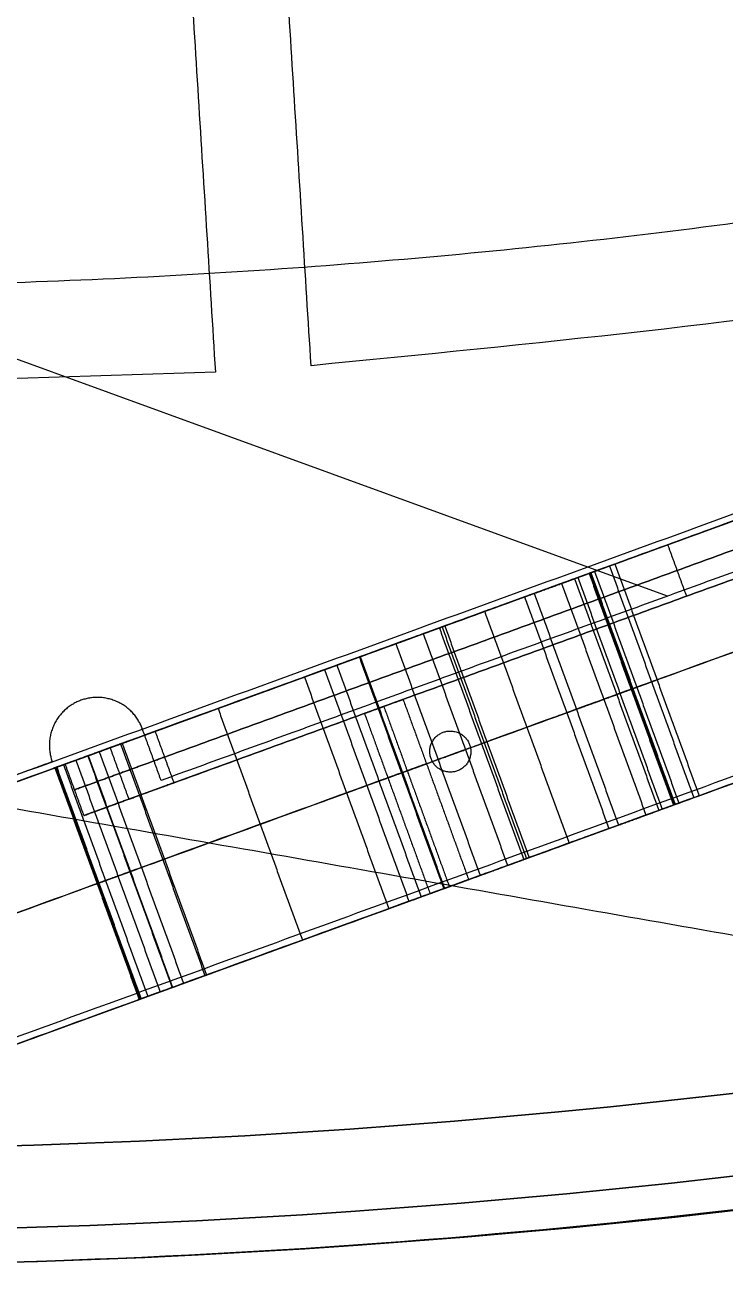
# Model space of a CAD drawing. Header units: millimetres. Extents: x -610 to 610, y -610 to 610.
# Drawn here: x 18.7 to 69.9, y -610.3 to -519.4 of the extents above; entities that cross this region are included whole.
import ezdxf

# ---------------------------------------------------------------- set-up
doc = ezdxf.new("R2010")
doc.units = ezdxf.units.MM
doc.layers.add('base', color=7, linetype='Continuous', true_color=0xffecbc)

msp = doc.modelspace()

# ---------------------------------------------------------------- linework, layer by layer
at = {"layer": 'base'}
for p, q in [((-25.715, -590.63, 122.966), (352.287, -453.048, 122.966)), ((-19.558, -607.544, 122.966), (358.444, -469.963, 122.966)), ((65.647, -561.121, 230.966), (3.492, -538.498, 230.966)), ((65.647, -561.121, 212.966), (3.492, -538.498, 212.966)), ((88.638, -553.266, 221.966), (46.351, -568.657, 221.966)), ((67.051, -561.122, 230.966), (67.051, -561.122, 212.966)), ((43.532, -569.683, 221.966), (23.053, -577.137, 221.966))]:
    msp.add_line(p, q, dxfattribs=at)
for centre, radius in [((0, 0, 249.466), 610), ((0, 0, 250.466), 610), ((0, 0, 243.455), 607.51), ((0, 0, 256.476), 607.51), ((0, 0, 240.966), 601.5), ((0, 0, 258.966), 601.5)]:
    msp.add_circle(centre, radius, dxfattribs=at)
at = {"layer": 'base', "extrusion": (0, 0, -1)}
for centre, radius in [((0, 0, 3.534), 610), ((0, 0, 4.534), 610), ((0, 0, -2.476), 607.51), ((0, 0, 10.545), 607.51), ((0, 0, -4.966), 601.5), ((0, 0, 13.034), 601.5)]:
    msp.add_circle(centre, radius, dxfattribs=at)
at = {"layer": 'base'}
for points, weights, degree, knots in [([(-495.198, -356.201, -4.034), (-851.399, 138.996, -4.034), (-356.201, 495.198, -4.034), (138.996, 851.399, -4.034), (495.198, 356.201, -4.034), (851.399, -138.996, -4.034), (356.201, -495.198, -4.034), (-138.996, -851.399, -4.034), (-495.198, -356.201, -4.034)], [1, 0.707106781187, 1, 0.707106781187, 1, 0.707106781187, 1, 0.707106781187, 1], 2, [0, 0, 0, 958.185759, 958.185759, 1916.371519, 1916.371519, 2874.557278, 2874.557278, 3832.743037, 3832.743037, 3832.743037]), ([(-610, 0, 249.966), (-610, -610, 249.966), (0, -610, 249.966), (610, -610, 249.966), (610, 0, 249.966), (610, 610, 249.966), (0, 610, 249.966), (-610, 610, 249.966), (-610, 0, 249.966)], [1, 0.707106781187, 1, 0.707106781187, 1, 0.707106781187, 1, 0.707106781187, 1], 2, [0, 0, 0, 958.185759, 958.185759, 1916.371519, 1916.371519, 2874.557278, 2874.557278, 3832.743037, 3832.743037, 3832.743037]), ([(32.649, -544.756, 240.966), (-510.363, -577.301, 240.966), (-544.649, -34.396, 240.966), (-578.935, 508.509, 240.966), (-36.142, 544.535, 240.966), (506.65, 580.562, 240.966), (544.417, 37.888, 240.966), (582.184, -504.785, 240.966), (39.634, -544.292, 240.966)], [1, 0.708239625255, 1, 0.708239625255, 1, 0.708239625255, 1, 0.708239625255, 1], 2, [654.018286, 654.018286, 654.018286, 1509.504571, 1509.504571, 2364.990855, 2364.990855, 3220.47714, 3220.47714, 4075.963425, 4075.963425, 4075.963425]), ([(32.649, -544.756, 244.966), (-510.363, -577.301, 244.966), (-544.649, -34.396, 244.966), (-578.935, 508.509, 244.966), (-36.142, 544.535, 244.966), (506.65, 580.562, 244.966), (544.417, 37.888, 244.966), (582.184, -504.785, 244.966), (39.634, -544.292, 244.966)], [1, 0.708239625255, 1, 0.708239625255, 1, 0.708239625255, 1, 0.708239625255, 1], 2, [654.018286, 654.018286, 654.018286, 1509.504571, 1509.504571, 2364.990855, 2364.990855, 3220.47714, 3220.47714, 4075.963425, 4075.963425, 4075.963425]), ([(32.649, -544.756, 242.966), (-510.363, -577.301, 242.966), (-544.649, -34.396, 242.966), (-578.935, 508.509, 242.966), (-36.142, 544.535, 242.966), (506.65, 580.562, 242.966), (544.417, 37.888, 242.966), (582.184, -504.785, 242.966), (39.634, -544.292, 242.966)], [1, 0.708239625255, 1, 0.708239625255, 1, 0.708239625255, 1, 0.708239625255, 1], 2, [654.018286, 654.018286, 654.018286, 1509.504571, 1509.504571, 2364.990855, 2364.990855, 3220.47714, 3220.47714, 4075.963425, 4075.963425, 4075.963425]), ([(60.33, -559.312, 149.62), (54.606, -561.395, 146.103), (48.882, -563.479, 142.586), (43.158, -565.562, 139.069), (42.655, -565.745, 138.76), (42.094, -565.949, 138.6), (41.514, -566.161, 138.6)], [1, 1, 1, 1, 0.977285323406, 0.977285323406, 1], 3, [2299.011362, 2299.011362, 2299.011362, 2299.011362, 2299.987732, 2299.987732, 2299.987732, 2301.820269, 2301.820269, 2301.820269, 2301.820269]), ([(55.221, -561.172, 196.003), (56.472, -560.716, 196.865), (57.96, -560.175, 196.773), (59.108, -559.757, 195.761), (60.255, -559.339, 194.749), (60.618, -559.207, 193.211), (60.055, -559.412, 191.742)], [1, 0.870709860437, 0.870709860437, 1, 0.870709860437, 0.870709860437, 1], 3, [2249.067317, 2249.067317, 2249.067317, 2249.067317, 2253.500585, 2253.500585, 2253.500585, 2257.933852, 2257.933852, 2257.933852, 2257.933852]), ([(63.409, -567.769, 149.62), (57.685, -569.853, 146.103), (51.96, -571.936, 142.586), (46.236, -574.019, 139.069), (45.733, -574.202, 138.76), (45.173, -574.407, 138.6), (44.592, -574.618, 138.6)], [1, 1, 1, 1, 0.977285323406, 0.977285323406, 1], 3, [2299.011362, 2299.011362, 2299.011362, 2299.011362, 2299.987732, 2299.987732, 2299.987732, 2301.820269, 2301.820269, 2301.820269, 2301.820269]), ([(58.3, -569.629, 196.003), (59.55, -569.173, 196.865), (61.038, -568.632, 196.773), (62.186, -568.214, 195.761), (63.334, -567.797, 194.749), (63.696, -567.665, 193.211), (63.133, -567.87, 191.742)], [1, 0.870709860437, 0.870709860437, 1, 0.870709860437, 0.870709860437, 1], 3, [2249.067317, 2249.067317, 2249.067317, 2249.067317, 2253.500585, 2253.500585, 2253.500585, 2257.933852, 2257.933852, 2257.933852, 2257.933852]), ([(27.319, -570.814, 230.966), (26.122, -567.525, 230.966), (22.833, -568.722, 230.966), (19.544, -569.919, 230.966), (20.741, -573.208, 230.966)], [1, 0.707106781187, 1, 0.707106781187, 1], 2, [-862.13514, -862.13514, -862.13514, -856.637353, -856.637353, -851.139566, -851.139566, -851.139566]), ([(27.319, -570.814, 212.966), (26.122, -567.525, 212.966), (22.833, -568.722, 212.966), (19.544, -569.919, 212.966), (20.741, -573.208, 212.966)], [1, 0.707106781187, 1, 0.707106781187, 1], 2, [-862.13514, -862.13514, -862.13514, -856.637353, -856.637353, -851.139566, -851.139566, -851.139566]), ([(27.319, -570.814, 221.966), (26.122, -567.525, 221.966), (22.833, -568.722, 221.966), (19.544, -569.919, 221.966), (20.741, -573.208, 221.966)], [1, 0.707106781187, 1, 0.707106781187, 1], 2, [-862.13514, -862.13514, -862.13514, -856.637353, -856.637353, -851.139566, -851.139566, -851.139566]), ([(46.351, -568.657, 221.966), (46.351, -568.657, 223.466), (44.942, -569.17, 223.466), (43.532, -569.683, 223.466), (43.532, -569.683, 221.966), (43.532, -569.683, 220.466), (44.942, -569.17, 220.466), (46.351, -568.657, 220.466), (46.351, -568.657, 221.966)], [1, 0.707106781187, 1, 0.707106781187, 1, 0.707106781187, 1, 0.707106781187, 1], 2, [-2413.726031, -2413.726031, -2413.726031, -2411.369837, -2411.369837, -2409.013642, -2409.013642, -2406.657448, -2406.657448, -2404.301253, -2404.301253, -2404.301253]), ([(28.263, -570.984, 212.966), (28.263, -570.984, 209.466), (24.974, -572.181, 209.466), (21.685, -573.378, 209.466), (21.685, -573.378, 212.966)], [1, 0.707106781187, 1, 0.707106781187, 1], 2, [607.193594, 607.193594, 607.193594, 612.691382, 612.691382, 618.189169, 618.189169, 618.189169]), ([(21.685, -573.378, 230.966), (21.685, -573.378, 234.466), (24.974, -572.181, 234.466), (28.263, -570.984, 234.466), (28.263, -570.984, 230.966)], [1, 0.707106781187, 1, 0.707106781187, 1], 2, [636.189169, 636.189169, 636.189169, 641.686956, 641.686956, 647.184743, 647.184743, 647.184743]), ([(51.208, -571.953, -13.034), (50.695, -570.544, -13.034), (49.285, -571.057, -13.034), (47.876, -571.57, -13.034), (48.389, -572.98, -13.034), (48.902, -574.389, -13.034), (50.311, -573.876, -13.034), (51.721, -573.363, -13.034), (51.208, -571.953, -13.034)], [1, 0.707106781187, 1, 0.707106781187, 1, 0.707106781187, 1, 0.707106781187, 1], 2, [3955.265151, 3955.265151, 3955.265151, 3957.621345, 3957.621345, 3959.97754, 3959.97754, 3962.333734, 3962.333734, 3964.689929, 3964.689929, 3964.689929]), ([(51.208, -571.953, 0.966), (50.695, -570.544, 0.966), (49.285, -571.057, 0.966), (47.876, -571.57, 0.966), (48.389, -572.98, 0.966), (48.902, -574.389, 0.966), (50.311, -573.876, 0.966), (51.721, -573.363, 0.966), (51.208, -571.953, 0.966)], [1, 0.707106781187, 1, 0.707106781187, 1, 0.707106781187, 1, 0.707106781187, 1], 2, [3955.265151, 3955.265151, 3955.265151, 3957.621345, 3957.621345, 3959.97754, 3959.97754, 3962.333734, 3962.333734, 3964.689929, 3964.689929, 3964.689929]), ([(51.208, -571.953, -4.034), (50.695, -570.544, -4.034), (49.285, -571.057, -4.034), (47.876, -571.57, -4.034), (48.389, -572.98, -4.034), (48.902, -574.389, -4.034), (50.311, -573.876, -4.034), (51.721, -573.363, -4.034), (51.208, -571.953, -4.034)], [1, 0.707106781187, 1, 0.707106781187, 1, 0.707106781187, 1, 0.707106781187, 1], 2, [3955.265151, 3955.265151, 3955.265151, 3957.621345, 3957.621345, 3959.97754, 3959.97754, 3962.333734, 3962.333734, 3964.689929, 3964.689929, 3964.689929]), ([(24.169, -572.474, 138.6), (23.125, -572.854, 138.6), (22.188, -573.195, 139.093), (21.555, -573.425, 139.977), (20.921, -573.656, 140.861), (20.721, -573.729, 141.952), (20.997, -573.628, 143.024)], [1, 0.930850631791, 0.930850631791, 1, 0.930850631791, 0.930850631791, 1], 3, [2320.277868, 2320.277868, 2320.277868, 2320.277868, 2323.494343, 2323.494343, 2323.494343, 2326.710818, 2326.710818, 2326.710818, 2326.710818]), ([(28.947, -572.863, 212.966), (28.947, -572.863, 209.466), (25.658, -574.06, 209.466), (22.369, -575.257, 209.466), (22.369, -575.257, 212.966)], [1, 0.707106781187, 1, 0.707106781187, 1], 2, [607.193594, 607.193594, 607.193594, 612.691382, 612.691382, 618.189169, 618.189169, 618.189169]), ([(22.369, -575.257, 230.966), (22.369, -575.257, 234.466), (25.658, -574.06, 234.466), (28.947, -572.863, 234.466), (28.947, -572.863, 230.966)], [1, 0.707106781187, 1, 0.707106781187, 1], 2, [636.189169, 636.189169, 636.189169, 641.686956, 641.686956, 647.184743, 647.184743, 647.184743]), ([(48.061, -573.355, 221.966), (48.061, -573.355, 220.466), (46.652, -573.868, 220.466), (45.242, -574.381, 220.466), (45.242, -574.381, 221.966), (45.242, -574.381, 223.466), (46.652, -573.868, 223.466), (48.061, -573.355, 223.466), (48.061, -573.355, 221.966)], [1, 0.707106781187, 1, 0.707106781187, 1, 0.707106781187, 1, 0.707106781187, 1], 2, [2404.301253, 2404.301253, 2404.301253, 2406.657448, 2406.657448, 2409.013642, 2409.013642, 2411.369837, 2411.369837, 2413.726031, 2413.726031, 2413.726031]), ([(29.631, -574.742, 212.966), (29.631, -574.742, 209.466), (26.342, -575.939, 209.466), (23.053, -577.137, 209.466), (23.053, -577.137, 212.966)], [1, 0.707106781187, 1, 0.707106781187, 1], 2, [607.193594, 607.193594, 607.193594, 612.691382, 612.691382, 618.189169, 618.189169, 618.189169]), ([(23.053, -577.137, 230.966), (23.053, -577.137, 234.466), (26.342, -575.939, 234.466), (29.631, -574.742, 234.466), (29.631, -574.742, 230.966)], [1, 0.707106781187, 1, 0.707106781187, 1], 2, [636.189169, 636.189169, 636.189169, 641.686956, 641.686956, 647.184743, 647.184743, 647.184743]), ([(66.487, -576.226, 149.62), (60.763, -578.31, 146.103), (55.039, -580.393, 142.586), (49.315, -582.477, 139.069), (48.812, -582.66, 138.76), (48.251, -582.864, 138.6), (47.67, -583.075, 138.6)], [1, 1, 1, 1, 0.977285323406, 0.977285323406, 1], 3, [2299.011362, 2299.011362, 2299.011362, 2299.011362, 2299.987732, 2299.987732, 2299.987732, 2301.820269, 2301.820269, 2301.820269, 2301.820269]), ([(61.378, -578.086, 196.003), (62.629, -577.631, 196.865), (64.116, -577.089, 196.773), (65.264, -576.671, 195.761), (66.412, -576.254, 194.749), (66.774, -576.122, 193.211), (66.211, -576.327, 191.742)], [1, 0.870709860437, 0.870709860437, 1, 0.870709860437, 0.870709860437, 1], 3, [2249.067317, 2249.067317, 2249.067317, 2249.067317, 2253.500585, 2253.500585, 2253.500585, 2257.933852, 2257.933852, 2257.933852, 2257.933852]), ([(27.247, -580.931, 138.6), (26.203, -581.311, 138.6), (25.266, -581.652, 139.093), (24.633, -581.882, 139.977), (23.999, -582.113, 140.861), (23.799, -582.186, 141.952), (24.075, -582.085, 143.024)], [1, 0.930850631791, 0.930850631791, 1, 0.930850631791, 0.930850631791, 1], 3, [2320.277868, 2320.277868, 2320.277868, 2320.277868, 2323.494343, 2323.494343, 2323.494343, 2326.710818, 2326.710818, 2326.710818, 2326.710818]), ([(51.14, -581.812, 221.966), (51.14, -581.812, 220.466), (49.73, -582.325, 220.466), (48.321, -582.838, 220.466), (48.321, -582.838, 221.966), (48.321, -582.838, 223.466), (49.73, -582.325, 223.466), (51.14, -581.812, 223.466), (51.14, -581.812, 221.966)], [1, 0.707106781187, 1, 0.707106781187, 1, 0.707106781187, 1, 0.707106781187, 1], 2, [2404.301253, 2404.301253, 2404.301253, 2406.657448, 2406.657448, 2409.013642, 2409.013642, 2411.369837, 2411.369837, 2413.726031, 2413.726031, 2413.726031]), ([(30.326, -589.388, 138.6), (29.281, -589.768, 138.6), (28.345, -590.109, 139.093), (27.711, -590.34, 139.977), (27.077, -590.57, 140.861), (26.878, -590.643, 141.952), (27.153, -590.543, 143.024)], [1, 0.930850631791, 0.930850631791, 1, 0.930850631791, 0.930850631791, 1], 3, [2320.277868, 2320.277868, 2320.277868, 2320.277868, 2323.494343, 2323.494343, 2323.494343, 2326.710818, 2326.710818, 2326.710818, 2326.710818])]:
    msp.add_rational_spline(points, weights, degree=degree, knots=knots, dxfattribs=at)
for points, degree in [([(39.634, -544.292, 240.966), (29.611, -383.856, 240.966), (19.588, -223.42, 240.966)], 2), ([(39.634, -544.292, 244.966), (29.611, -383.856, 244.966), (19.588, -223.42, 244.966)], 2), ([(39.634, -544.292, 242.966), (29.611, -383.856, 242.966), (19.588, -223.42, 242.966)], 2), ([(12.602, -223.857, 240.966), (22.626, -384.306, 240.966), (32.649, -544.756, 240.966)], 2), ([(12.602, -223.857, 244.966), (22.626, -384.306, 244.966), (32.649, -544.756, 244.966)], 2), ([(12.602, -223.857, 242.966), (22.626, -384.306, 242.966), (32.649, -544.756, 242.966)], 2), ([(0, -580.758, 4.966), (186.652, -512.822, 4.966), (373.304, -444.886, 4.966)], 2), ([(0, -580.758, 0.966), (186.652, -512.822, 0.966), (373.304, -444.886, 0.966)], 2), ([(0, -580.758, 2.966), (186.652, -512.822, 2.966), (373.304, -444.886, 2.966)], 2), ([(9.748, -577.722, 0.966), (186.929, -513.234, 0.966), (364.109, -448.745, 0.966)], 2), ([(352.287, -453.048, 244.966), (168.139, -520.073, 244.966), (-16.009, -587.097, 244.966)], 2), ([(12.827, -586.18, 0.966), (190.007, -521.691, 0.966), (367.188, -457.203, 0.966)], 2), ([(383.564, -460.307, 4.966), (192.808, -529.736, 4.966), (2.052, -599.166, 4.966)], 2), ([(383.564, -460.307, 0.966), (192.808, -529.736, 0.966), (2.052, -599.166, 0.966)], 2), ([(383.564, -460.307, 2.966), (192.808, -529.736, 2.966), (2.052, -599.166, 2.966)], 2), ([(355.365, -461.506, 244.966), (171.217, -528.53, 244.966), (-12.931, -595.555, 244.966)], 2), ([(15.905, -594.637, 0.966), (193.085, -530.148, 0.966), (370.266, -465.66, 0.966)], 2), ([(358.444, -469.963, 244.966), (174.295, -536.987, 244.966), (-9.853, -604.012, 244.966)], 2), ([(-297.979, -520.904, 240.966), (-98.065, -556.154, 240.966), (101.849, -591.404, 240.966)], 2), ([(-297.979, -520.904, 244.966), (-98.065, -556.154, 244.966), (101.849, -591.404, 244.966)], 2), ([(-297.979, -520.904, 242.966), (-98.065, -556.154, 242.966), (101.849, -591.404, 242.966)], 2), ([(116.684, -542.545, 230.966), (72.685, -558.559, 230.966), (28.687, -574.573, 230.966)], 2), ([(116.684, -542.545, 212.966), (72.685, -558.559, 212.966), (28.687, -574.573, 212.966)], 2), ([(116.684, -542.545, 221.966), (72.685, -558.559, 221.966), (28.687, -574.573, 221.966)], 2), ([(103.104, -543.744, 212.966), (65.683, -557.364, 212.966), (28.263, -570.984, 212.966)], 2), ([(28.263, -570.984, 230.966), (65.683, -557.364, 230.966), (103.104, -543.744, 230.966)], 2), ([(39.634, -544.292, 240.966), (39.634, -544.292, 242.966), (39.634, -544.292, 244.966)], 2), ([(32.649, -544.756, 240.966), (32.649, -544.756, 242.966), (32.649, -544.756, 244.966)], 2), ([(103.788, -545.623, 212.966), (66.367, -559.243, 212.966), (28.947, -572.863, 212.966)], 2), ([(28.947, -572.863, 230.966), (66.367, -559.243, 230.966), (103.788, -545.623, 230.966)], 2), ([(104.472, -547.503, 212.966), (67.051, -561.122, 212.966), (29.631, -574.742, 212.966)], 2), ([(29.631, -574.742, 230.966), (67.051, -561.122, 230.966), (104.472, -547.503, 230.966)], 2), ([(67.051, -561.122, 212.966), (66.367, -559.243, 212.966), (65.683, -557.364, 212.966)], 2), ([(67.051, -561.122, 230.966), (66.367, -559.243, 230.966), (65.683, -557.364, 230.966)], 2), ([(55.922, -560.916, 175.773), (57.885, -560.202, 168.141), (59.848, -559.487, 160.509), (61.812, -558.773, 152.877)], 3), ([(61.812, -558.773, 152.35), (61.812, -558.773, 151.224), (61.247, -558.978, 150.183), (60.33, -559.312, 149.62)], 3), ([(61.415, -558.917, 150.774), (64.493, -567.375, 150.774), (67.571, -575.832, 150.774)], 2), ([(61.812, -558.773, 152.877), (64.89, -567.23, 152.877), (67.968, -575.687, 152.877)], 2), ([(61.812, -558.773, 152.877), (61.812, -558.773, 152.702), (61.812, -558.773, 152.526), (61.812, -558.773, 152.35)], 3), ([(61.812, -558.773, 152.35), (64.89, -567.23, 152.35), (67.968, -575.687, 152.35)], 2), ([(61.812, -558.773, 152.614), (64.89, -567.23, 152.614), (67.968, -575.687, 152.614)], 2), ([(59.927, -559.459, 191.343), (58.592, -559.945, 186.153), (57.257, -560.431, 180.963), (55.922, -560.916, 175.773)], 3), ([(58.867, -559.845, 164.325), (61.945, -568.302, 164.325), (65.023, -576.759, 164.325)], 2), ([(59.108, -559.757, 195.761), (62.186, -568.214, 195.761), (65.264, -576.671, 195.761)], 2), ([(59.927, -559.459, 191.343), (63.005, -567.916, 191.343), (66.084, -576.373, 191.343)], 2), ([(59.985, -559.438, 191.545), (63.063, -567.895, 191.545), (66.142, -576.352, 191.545)], 2), ([(60.055, -559.412, 191.742), (63.133, -567.87, 191.742), (66.211, -576.327, 191.742)], 2), ([(60.33, -559.312, 149.62), (63.409, -567.769, 149.62), (66.487, -576.226, 149.62)], 2), ([(55.922, -560.916, 175.773), (59, -569.374, 175.773), (62.078, -577.831, 175.773)], 2), ([(57.925, -560.188, 183.558), (61.003, -568.645, 183.558), (64.081, -577.102, 183.558)], 2), ([(49.392, -563.293, 192.421), (51.335, -562.586, 193.615), (53.278, -561.879, 194.809), (55.221, -561.172, 196.003)], 3), ([(55.221, -561.172, 196.003), (58.3, -569.629, 196.003), (61.378, -578.086, 196.003)], 2), ([(52.307, -562.232, 194.212), (55.385, -570.69, 194.212), (58.463, -579.147, 194.212)], 2), ([(48.999, -563.436, 193.975), (49.13, -563.389, 193.457), (49.261, -563.341, 192.939), (49.392, -563.293, 192.421)], 3), ([(48.999, -563.436, 193.975), (52.077, -571.893, 193.975), (55.156, -580.351, 193.975)], 2), ([(49.196, -563.365, 193.198), (52.274, -571.822, 193.198), (55.352, -580.279, 193.198)], 2), ([(49.392, -563.293, 192.421), (52.47, -571.75, 192.421), (55.549, -580.208, 192.421)], 2), ([(47.824, -563.864, 195.843), (50.902, -572.321, 195.843), (53.98, -580.778, 195.843)], 2), ([(40.625, -566.484, 196.565), (42.358, -565.854, 196.565), (44.09, -565.223, 196.565), (45.823, -564.592, 196.565)], 3), ([(45.823, -564.592, 196.565), (48.902, -573.049, 196.565), (51.98, -581.507, 196.565)], 2), ([(41.514, -566.161, 138.6), (35.732, -568.265, 138.6), (29.951, -570.369, 138.6), (24.169, -572.474, 138.6)], 3), ([(41.514, -566.161, 138.6), (44.592, -574.618, 138.6), (47.67, -583.075, 138.6)], 2), ([(43.158, -565.562, 139.069), (46.236, -574.019, 139.069), (49.315, -582.477, 139.069)], 2), ([(43.224, -565.538, 196.565), (46.302, -573.995, 196.565), (49.38, -582.453, 196.565)], 2), ([(39.148, -567.022, 196.138), (42.226, -575.479, 196.138), (45.304, -583.936, 196.138)], 2), ([(40.625, -566.484, 196.565), (43.703, -574.942, 196.565), (46.781, -583.399, 196.565)], 2), ([(59, -569.374, 175.773), (60.963, -568.659, 168.141), (62.927, -567.945, 160.509), (64.89, -567.23, 152.877)], 3), ([(64.89, -567.23, 152.35), (64.89, -567.23, 151.224), (64.325, -567.436, 150.183), (63.409, -567.769, 149.62)], 3), ([(64.89, -567.23, 152.877), (64.89, -567.23, 152.702), (64.89, -567.23, 152.526), (64.89, -567.23, 152.35)], 3), ([(63.005, -567.916, 191.343), (61.67, -568.402, 186.153), (60.335, -568.888, 180.963), (59, -569.374, 175.773)], 3), ([(22.833, -568.722, 230.966), (22.833, -568.722, 221.966), (22.833, -568.722, 212.966)], 2), ([(46.351, -568.657, 221.966), (48.745, -575.235, 221.966), (51.14, -581.812, 221.966)], 2), ([(32.841, -569.317, 138.6), (35.92, -577.774, 138.6), (38.998, -586.232, 138.6)], 2), ([(43.532, -569.683, 221.966), (45.926, -576.261, 221.966), (48.321, -582.838, 221.966)], 2), ([(44.942, -569.17, 220.466), (47.336, -575.748, 220.466), (49.73, -582.325, 220.466)], 2), ([(44.942, -569.17, 223.466), (47.336, -575.748, 223.466), (49.73, -582.325, 223.466)], 2), ([(52.47, -571.75, 192.421), (54.413, -571.043, 193.615), (56.357, -570.336, 194.809), (58.3, -569.629, 196.003)], 3), ([(28.687, -574.573, 230.966), (28.003, -572.694, 230.966), (27.319, -570.814, 230.966)], 2), ([(27.319, -570.814, 230.966), (27.319, -570.814, 221.966), (27.319, -570.814, 212.966)], 2), ([(28.687, -574.573, 212.966), (28.003, -572.694, 212.966), (27.319, -570.814, 212.966)], 2), ([(28.687, -574.573, 221.966), (28.003, -572.694, 221.966), (27.319, -570.814, 221.966)], 2), ([(29.631, -574.742, 212.966), (28.947, -572.863, 212.966), (28.263, -570.984, 212.966)], 2), ([(29.631, -574.742, 230.966), (28.947, -572.863, 230.966), (28.263, -570.984, 230.966)], 2), ([(49.285, -571.057, 0.966), (49.285, -571.057, -6.034), (49.285, -571.057, -13.034)], 2), ([(52.077, -571.893, 193.975), (52.208, -571.846, 193.457), (52.339, -571.798, 192.939), (52.47, -571.75, 192.421)], 3), ([(25.731, -571.905, 163.275), (24.131, -572.487, 169.494), (22.532, -573.07, 175.712), (20.932, -573.652, 181.93)], 3), ([(20.997, -573.628, 143.024), (22.575, -573.054, 149.159), (24.153, -572.48, 155.293), (25.731, -571.905, 161.427)], 3), ([(24.169, -572.474, 138.6), (27.247, -580.931, 138.6), (30.326, -589.388, 138.6)], 2), ([(26.342, -575.939, 209.466), (25.658, -574.06, 209.466), (24.974, -572.181, 209.466)], 2), ([(26.342, -575.939, 234.466), (25.658, -574.06, 234.466), (24.974, -572.181, 234.466)], 2), ([(25.731, -571.905, 161.427), (28.809, -580.362, 161.427), (31.887, -588.82, 161.427)], 2), ([(25.731, -571.905, 163.275), (28.809, -580.362, 163.275), (31.887, -588.82, 163.275)], 2), ([(25.847, -571.863, 162.351), (28.926, -580.32, 162.351), (32.004, -588.777, 162.351)], 2), ([(28.003, -572.694, 230.966), (28.003, -572.694, 221.966), (28.003, -572.694, 212.966)], 2), ([(51.208, -571.953, 0.966), (51.208, -571.953, -6.034), (51.208, -571.953, -13.034)], 2), ([(20.741, -573.208, 230.966), (10.371, -576.983, 230.966), (0, -580.758, 230.966)], 2), ([(20.741, -573.208, 212.966), (10.371, -576.983, 212.966), (0, -580.758, 212.966)], 2), ([(20.741, -573.208, 221.966), (10.371, -576.983, 221.966), (0, -580.758, 221.966)], 2), ([(20.741, -573.208, 230.966), (20.741, -573.208, 221.966), (20.741, -573.208, 212.966)], 2), ([(20.997, -573.628, 143.024), (24.075, -582.085, 143.024), (27.153, -590.543, 143.024)], 2), ([(21.063, -573.604, 184.185), (24.141, -582.062, 184.185), (27.219, -590.519, 184.185)], 2), ([(21.555, -573.425, 139.977), (24.633, -581.882, 139.977), (27.711, -590.34, 139.977)], 2), ([(23.053, -577.137, 212.966), (22.369, -575.257, 212.966), (21.685, -573.378, 212.966)], 2), ([(23.053, -577.137, 230.966), (22.369, -575.257, 230.966), (21.685, -573.378, 230.966)], 2), ([(21.685, -573.378, 212.966), (21.685, -573.378, 221.966), (21.685, -573.378, 230.966)], 2), ([(23.053, -577.137, 221.966), (22.369, -575.257, 221.966), (21.685, -573.378, 221.966)], 2), ([(22.46, -573.096, 185.885), (25.538, -581.553, 185.885), (28.616, -590.01, 185.885)], 2), ([(23.331, -572.779, 172.603), (26.41, -581.236, 172.603), (29.488, -589.693, 172.603)], 2), ([(23.364, -572.767, 152.226), (26.442, -581.224, 152.226), (29.52, -589.681, 152.226)], 2), ([(43.703, -574.942, 196.565), (45.436, -574.311, 196.565), (47.169, -573.68, 196.565), (48.902, -573.049, 196.565)], 3), ([(48.389, -572.98, 0.966), (48.389, -572.98, -6.034), (48.389, -572.98, -13.034)], 2), ([(20.932, -573.652, 181.93), (24.01, -582.109, 181.93), (27.089, -590.566, 181.93)], 2), ([(50.311, -573.876, 0.966), (50.311, -573.876, -6.034), (50.311, -573.876, -13.034)], 2), ([(22.369, -575.257, 212.966), (22.369, -575.257, 221.966), (22.369, -575.257, 230.966)], 2), ([(44.592, -574.618, 138.6), (38.81, -576.722, 138.6), (33.029, -578.827, 138.6), (27.247, -580.931, 138.6)], 3), ([(28.687, -574.573, 230.966), (28.687, -574.573, 221.966), (28.687, -574.573, 212.966)], 2), ([(62.078, -577.831, 175.773), (64.042, -577.116, 168.141), (66.005, -576.402, 160.509), (67.968, -575.687, 152.877)], 3), ([(66.084, -576.373, 191.343), (64.749, -576.859, 186.153), (63.414, -577.345, 180.963), (62.078, -577.831, 175.773)], 3), ([(67.968, -575.687, 152.35), (67.968, -575.687, 151.224), (67.403, -575.893, 150.183), (66.487, -576.226, 149.62)], 3), ([(67.968, -575.687, 152.877), (67.968, -575.687, 152.702), (67.968, -575.687, 152.526), (67.968, -575.687, 152.35)], 3), ([(23.053, -577.137, 212.966), (23.053, -577.137, 221.966), (23.053, -577.137, 230.966)], 2), ([(55.549, -580.208, 192.421), (57.492, -579.5, 193.615), (59.435, -578.793, 194.809), (61.378, -578.086, 196.003)], 3), ([(28.809, -580.362, 163.275), (27.209, -580.945, 169.494), (25.61, -581.527, 175.712), (24.01, -582.109, 181.93)], 3), ([(24.075, -582.085, 143.024), (25.653, -581.511, 149.159), (27.231, -580.937, 155.293), (28.809, -580.362, 161.427)], 3), ([(55.156, -580.351, 193.975), (55.287, -580.303, 193.457), (55.418, -580.255, 192.939), (55.549, -580.208, 192.421)], 3), ([(46.781, -583.399, 196.565), (48.514, -582.768, 196.565), (50.247, -582.137, 196.565), (51.98, -581.507, 196.565)], 3), ([(47.67, -583.075, 138.6), (41.889, -585.179, 138.6), (36.107, -587.284, 138.6), (30.326, -589.388, 138.6)], 3), ([(31.887, -588.82, 163.275), (30.288, -589.402, 169.494), (28.688, -589.984, 175.712), (27.089, -590.566, 181.93)], 3), ([(27.153, -590.543, 143.024), (28.731, -589.968, 149.159), (30.309, -589.394, 155.293), (31.887, -588.82, 161.427)], 3)]:
    msp.add_open_spline(points, degree=degree, dxfattribs=at)
for points, weights, degree in [([(-103.471, -528.476, 230.966), (0, -548.734, 230.966), (103.471, -528.476, 230.966)], [1, 0.981366959849, 1], 2), ([(-103.471, -528.476, 212.966), (0, -548.734, 212.966), (103.471, -528.476, 212.966)], [1, 0.981366959849, 1], 2), ([(-103.471, -528.476, 221.966), (0, -548.734, 221.966), (103.471, -528.476, 221.966)], [1, 0.981366959849, 1], 2), ([(60.055, -559.412, 191.742), (60.005, -559.431, 191.612), (59.962, -559.446, 191.479), (59.927, -559.459, 191.343)], [1, 0.998791017407, 0.998791017407, 1], 3), ([(45.823, -564.592, 196.565), (47.37, -564.029, 196.565), (48.597, -563.582, 195.564), (48.999, -563.436, 193.975)], [1, 0.862453453742, 0.862453453742, 1], 3), ([(63.133, -567.87, 191.742), (63.083, -567.888, 191.612), (63.04, -567.903, 191.479), (63.005, -567.916, 191.343)], [1, 0.998791017407, 0.998791017407, 1], 3), ([(25.731, -571.905, 161.427), (25.887, -571.848, 162.036), (25.887, -571.848, 162.667), (25.731, -571.905, 163.275)], [1, 0.976344518283, 0.976344518283, 1], 3), ([(48.902, -573.049, 196.565), (50.448, -572.486, 196.565), (51.676, -572.04, 195.564), (52.077, -571.893, 193.975)], [1, 0.862453453742, 0.862453453742, 1], 3), ([(20.932, -573.652, 181.93), (20.522, -573.801, 183.527), (21.113, -573.586, 185.058), (22.46, -573.096, 185.885)], [1, 0.861136950141, 0.861136950141, 1], 3), ([(66.211, -576.327, 191.742), (66.161, -576.345, 191.612), (66.118, -576.361, 191.479), (66.084, -576.373, 191.343)], [1, 0.998791017407, 0.998791017407, 1], 3), ([(28.809, -580.362, 161.427), (28.965, -580.306, 162.036), (28.965, -580.306, 162.667), (28.809, -580.362, 163.275)], [1, 0.976344518283, 0.976344518283, 1], 3), ([(51.98, -581.507, 196.565), (53.526, -580.944, 196.565), (54.754, -580.497, 195.564), (55.156, -580.351, 193.975)], [1, 0.862453453742, 0.862453453742, 1], 3), ([(24.01, -582.109, 181.93), (23.6, -582.258, 183.527), (24.191, -582.043, 185.058), (25.538, -581.553, 185.885)], [1, 0.861136950141, 0.861136950141, 1], 3), ([(31.887, -588.82, 161.427), (32.044, -588.763, 162.036), (32.044, -588.763, 162.667), (31.887, -588.82, 163.275)], [1, 0.976344518283, 0.976344518283, 1], 3), ([(27.089, -590.566, 181.93), (26.678, -590.716, 183.527), (27.269, -590.5, 185.058), (28.616, -590.01, 185.885)], [1, 0.861136950141, 0.861136950141, 1], 3)]:
    msp.add_rational_spline(points, weights, degree=degree, dxfattribs=at)
for points in [[(22.46, -573.096, 185.885), (28.023, -571.071, 189.303), (33.585, -569.046, 192.721), (39.148, -567.022, 196.138), (39.625, -566.848, 196.432), (40.131, -566.664, 196.565), (40.625, -566.484, 196.565)], [(25.538, -581.553, 185.885), (31.101, -579.528, 189.303), (36.664, -577.504, 192.721), (42.226, -575.479, 196.138), (42.703, -575.305, 196.432), (43.21, -575.121, 196.565), (43.703, -574.942, 196.565)], [(28.616, -590.01, 185.885), (34.179, -587.986, 189.303), (39.742, -585.961, 192.721), (45.304, -583.936, 196.138), (45.782, -583.763, 196.432), (46.288, -583.578, 196.565), (46.781, -583.399, 196.565)]]:
    msp.add_open_spline(points, degree=3, knots=[2370.877259, 2370.877259, 2370.877259, 2370.877259, 2371.826093, 2371.826093, 2371.826093, 2372.067792, 2372.067792, 2372.067792, 2372.067792], dxfattribs=at)

doc.saveas('drawing.dxf')
